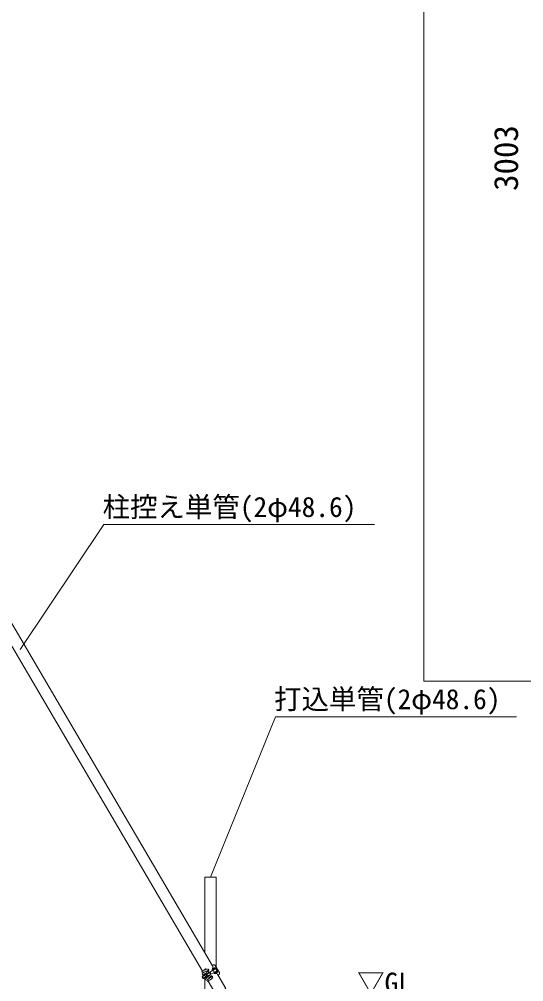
# Model space of a CAD drawing. Units: millimetres, scale not verified. Extents: x -20976 to 3174, y -17325 to 17325.
# Drawn here: x -1699 to 419, y -13484 to -9446 of the extents above; entities that cross this region are included whole.
import ezdxf
from ezdxf.enums import TextEntityAlignment as Align

# ---------------------------------------------------------------- set-up
doc = ezdxf.new("R2010")
doc.units = ezdxf.units.MM
doc.header["$LTSCALE"] = 90
for name, color, linetype, lineweight in [('0-A_図面枠', 7, 'Continuous', 18), ('0-B_寸法', 3, 'Continuous', 18), ('0-E_単管', 7, 'Continuous', 18), ('0-F_単管ｸﾗﾝﾌﾟ', 7, 'Continuous', 18), ('1-9_文字', 7, 'Continuous', 18)]:
    doc.layers.add(name, color=color, linetype=linetype, lineweight=lineweight)
doc.styles.add('ＭＳ ゴシック', font='')
doc.styles.get('ＭＳ ゴシック').set_extended_font_data('MS Gothic')

msp = doc.modelspace()

# ---------------------------------------------------------------- linework, layer by layer
at = {"layer": '0-A_図面枠'}
msp.add_lwpolyline([(0, -7201.4), (3143.92, -7201.4), (3143.92, -12222.99), (0, -12222.99)], close=True, dxfattribs=at)
at = {"layer": '0-E_単管'}
for points in [[(-871.94, -13423.4), (-871.94, -13045), (-920.54, -13045), (-920.54, -13360.4)], [(-920.54, -13467.1), (-920.54, -15045), (-871.94, -15045), (-871.94, -13535.25)], [(-865.4, -13454.29), (-831.87, -13511.38), (-873.77, -13535.99), (-906.16, -13480.86)]]:
    msp.add_lwpolyline(points, dxfattribs=at)
at = {"layer": '0-F_単管ｸﾗﾝﾌﾟ'}
for p, q in [((-930.32, -13439.71), (-3203.11, -9570.17)), ((-887.26, -13417.05), (-3161.2, -9545.55)), ((-933.02, -13441.43), (-929.68, -13447.12)), ((-923.35, -13434.59), (-922.72, -13435.66)), ((-874.3, -13428.67), (-913.81, -13451.88)), ((-905.24, -13445.69), (-913.73, -13450.68)), ((-899.04, -13444.36), (-913.16, -13452.66)), ((-912.93, -13442.24), (-904.87, -13435.37)), ((-869.23, -13437.3), (-908.69, -13460.48)), ((-908.31, -13440.47), (-905.24, -13445.69)), ((-907.61, -13441.64), (-904.61, -13439.09)), ((-904.61, -13432.56), (-903.75, -13434.02)), ((-900.22, -13443.9), (-899.04, -13444.36)), ((-875.81, -13424.7), (-890.02, -13432.11)), ((-890.02, -13432.11), (-888.53, -13434.95)), ((-874.32, -13427.53), (-888.53, -13434.95)), ((-883.66, -13413.3), (-887.98, -13415.84)), ((-885.19, -13429.48), (-885.13, -13429.57)), ((-883.51, -13432.33), (-882.75, -13433.63)), ((-881.65, -13446.68), (-868.25, -13437.88)), ((-881.65, -13446.68), (-879.88, -13449.36)), ((-880.01, -13426.43), (-879.81, -13426.78)), ((-879.88, -13449.36), (-866.49, -13440.55)), ((-878.18, -13429.55), (-877.57, -13430.6)), ((-877.68, -13442.26), (-876.91, -13443.57)), ((-858.59, -13446.13), (-876.82, -13415.08)), ((-874.3, -13428.67), (-869.23, -13437.3)), ((-873, -13427.91), (-867.93, -13436.54)), ((-872.5, -13439.22), (-871.88, -13440.28)), ((-870.06, -13443.38), (-870.26, -13443.04)), ((-930.66, -13461.79), (-930.82, -13463.43)), ((-930.82, -13463.43), (-927.12, -13469.73)), ((-923.45, -13457.54), (-930.66, -13461.79)), ((-930.66, -13461.79), (-925.6, -13470.41)), ((-922.26, -13458.01), (-929.33, -13462.15)), ((-925.6, -13470.41), (-927.12, -13469.73)), ((-918.38, -13466.16), (-925.6, -13470.41)), ((-918.21, -13464.91), (-925.27, -13469.06)), ((-918.54, -13448.88), (-924.88, -13452.6)), ((-914.7, -13452.44), (-919.98, -13455.53)), ((-909.69, -13461.07), (-914.92, -13464.15)), ((-914.75, -13469.82), (-908.42, -13466.12)), ((-913.73, -13450.68), (-914.23, -13449.82)), ((-908.96, -13482.39), (-912.31, -13476.69)), ((-894.94, -13451.24), (-909.06, -13459.54)), ((-899.16, -13456.04), (-907.65, -13461.03)), ((-907.65, -13461.03), (-907.15, -13461.88)), ((-899.89, -13464.44), (-889.97, -13460.74)), ((-896.09, -13461.26), (-899.16, -13456.04)), ((-896.79, -13460.08), (-893.09, -13458.7)), ((-895.16, -13452.52), (-894.99, -13451.26)), ((-887.38, -13461.88), (-888.25, -13460.43)), ((-864.68, -13455.5), (-860.37, -13452.97))]:
    msp.add_line(p, q, dxfattribs=at)
for points in [[(-918.82, -13433.96), (-914.49, -13431.41), (-914.23, -13430.38), (-914.73, -13429.52), (-915.76, -13429.25), (-923.09, -13433.56), (-923.35, -13434.59)], [(-895.53, -13473.62), (-890.55, -13470.7), (-890.91, -13472.06), (-897.8, -13476.11)]]:
    msp.add_lwpolyline(points, dxfattribs=at)
for points in [[(-887.04, -13430.28), (-886.91, -13430.49), (-878.29, -13425.43), (-878.42, -13425.21), (-879.44, -13424.94), (-886.77, -13429.25)], [(-876.07, -13448.94), (-876.58, -13448.08), (-876.31, -13447.05), (-868.99, -13442.75), (-867.96, -13443.01), (-867.45, -13443.88), (-867.72, -13444.9), (-875.04, -13449.21)]]:
    msp.add_lwpolyline(points, close=True, dxfattribs=at)
for centre, radius, start, end in [((-888.58, -13508.67), 80.59, 104.851, 123.462), ((-810.05, -13664.34), 247.99, 112.414, 118.844), ((-909.05, -13446.81), 6, 130.411, 210.15), ((-908.05, -13434.59), 4, 30.428, 111.017), ((-906.58, -13439.46), 2, 130.411, 210.428), ((-906.16, -13433.85), 2, 310.411, 30.428), ((-907.2, -13436.05), 4, 310.411, 30.428), ((-921.55, -13462.42), 28.24, 20.548, 40.963), ((-921.01, -13462.1), 28.24, 22.611, 38.896), ((-898.43, -13422.79), 12.55, 312.085, 33.634), ((-891.81, -13444.76), 10.25, 1.199, 59.657), ((-881.14, -13417.61), 5, 30.428, 120.428), ((-873.86, -13428.41), 4.2, 30.428, 117.566), ((-873.86, -13428.41), 0.999, 30.428, 117.566), ((-868.8, -13437.05), 0.999, 303.29, 30.428), ((-868.8, -13437.05), 4.2, 303.29, 30.428), ((-862.9, -13448.65), 5, 300.428, 30.428), ((-925.68, -13451.53), 5.57, 136.8, 209.816), ((-924.75, -13450.45), 6.94, 213.806, 271.615), ((-930.11, -13447.38), 0.504, 316.8, 30.428), ((-918.37, -13447.31), 8.38, 218.994, 258.89), ((-932.65, -13455.7), 8.38, 341.966, 21.862), ((-905.17, -13452.63), 15.09, 191.077, 229.779), ((-912.82, -13470.77), 6.94, 149.241, 207.05), ((-922.61, -13477.24), 10.8, 43.317, 73.802), ((-914.68, -13446.88), 5.56, 207.994, 269.891), ((-914.22, -13471.05), 5.57, 211.04, 284.056), ((-904.46, -13466.57), 10.8, 167.054, 197.539), ((-935.15, -13470.41), 28.24, 16.853, 44.016), ((-904.39, -13452.23), 10.3, 181.189, 239.065), ((-912.74, -13476.94), 0.504, 30.428, 104.056), ((-1429.13, -12683.48), 946.72, 303.086, 304.816), ((-903.04, -13463.64), 7.13, 158.817, 205.776), ((-946.05, -13410.82), 80.59, 297.394, 316.005), ((-901.99, -13458.82), 6, 210.706, 290.445), ((-894.37, -13460.25), 2, 210.428, 290.445), ((-891.69, -13462.45), 4, 30.428, 110.445), ((-889.27, -13462.61), 2, 30.428, 110.445), ((-890.84, -13463.9), 4, 309.839, 30.428), ((-875.84, -13461.25), 12.55, 91.691, 108.771), ((-875.84, -13461.25), 12.55, 27.222, 83.009)]:
    msp.add_arc(centre, radius, start, end, dxfattribs=at)
at = {"layer": '1-9_文字'}
for p, q in [((-1694.94, -12089.92), (-1344.78, -11565.55)), ((-1344.78, -11565.55), (-1344.35, -11565.55)), ((-1344.35, -11565.55), (-207.92, -11565.55)), ((-896.24, -13045), (-623.16, -12372.01)), ((-623.16, -12372.01), (-622.73, -12372.01)), ((-622.73, -12372.01), (388.41, -12372.01))]:
    msp.add_line(p, q, dxfattribs=at)

# ---------------------------------------------------------------- texts
at = {"layer": '0-B_寸法', "style": 'ＭＳ ゴシック'}
msp.add_text('3003', height=101.3, rotation=90, dxfattribs=at).set_placement((425.31, -10165.73), align=Align.BOTTOM_LEFT)
at = {"layer": '1-9_文字', "style": 'ＭＳ ゴシック'}
for s, p in [('柱控え単管(2φ48.6)\u3000', (-1349.28, -11559.07)), ('打込単管(2φ48.6)', (-629.2, -12365.53)), ('▽GL', (-280.68, -13555.32))]:
    msp.add_text(s, height=84.46, dxfattribs=at).set_placement(p, align=Align.BOTTOM_LEFT)

doc.saveas('drawing.dxf')
